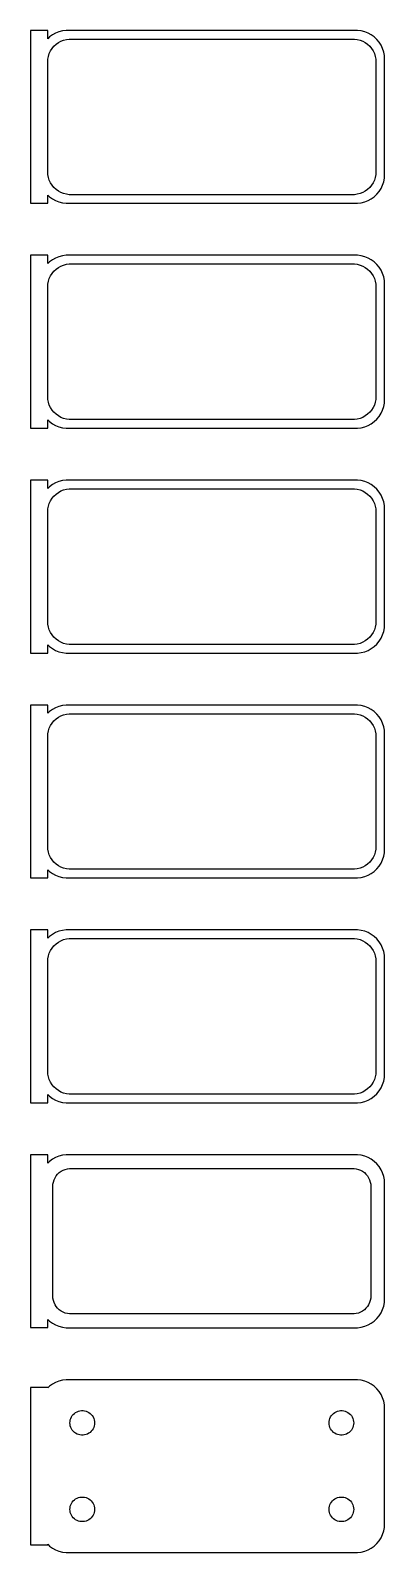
# Model space of a CAD drawing. Header units: metres. Extents: x -32 to 30, y 570 to 1146.
# Drawn here: x -31.5 to 30, y 570 to 834 of the extents above; entities that cross this region are included whole.
import ezdxf

# ---------------------------------------------------------------- set-up
doc = ezdxf.new("R2010")
doc.units = ezdxf.units.M

msp = doc.modelspace()

# ---------------------------------------------------------------- linework, layer by layer
for p, q in [((-28.5, 833.99), (-31.5, 833.99)), ((-31.5, 833.99), (-31.5, 804.01)), ((-28.5, 832.559), (-28.5, 833.99)), ((-28.1871, 832.853), (-28.5, 832.559)), ((-27.6791, 833.222), (-28.1871, 832.853)), ((-27.1289, 833.524), (-27.6791, 833.222)), ((-27.4159, 831.238), (-27.0497, 831.582)), ((-26.5451, 833.755), (-27.1289, 833.524)), ((-27.0497, 831.582), (-26.6433, 831.877)), ((-26.6433, 831.877), (-26.2031, 832.119)), ((-25.9369, 833.911), (-26.5451, 833.755)), ((-26.2031, 832.119), (-25.7361, 832.304)), ((-25.3139, 833.99), (-25.9369, 833.911)), ((-25.7361, 832.304), (-25.2495, 832.429)), ((25.3139, 833.99), (-25.3139, 833.99)), ((-25.2495, 832.429), (-24.7512, 832.492)), ((-24.7512, 832.492), (24.7512, 832.492)), ((24.7512, 832.492), (25.2495, 832.429)), ((25.2495, 832.429), (25.7361, 832.304)), ((25.9369, 833.911), (25.3139, 833.99)), ((25.7361, 832.304), (26.2031, 832.119)), ((26.5451, 833.755), (25.9369, 833.911)), ((26.2031, 832.119), (26.6433, 831.877)), ((27.1289, 833.524), (26.5451, 833.755)), ((26.6433, 831.877), (27.0497, 831.582)), ((27.0497, 831.582), (27.4159, 831.238)), ((27.6791, 833.222), (27.1289, 833.524)), ((28.1871, 832.853), (27.6791, 833.222)), ((28.6448, 832.423), (28.1871, 832.853)), ((29.0451, 831.939), (28.6448, 832.423)), ((29.3815, 831.409), (29.0451, 831.939)), ((-28.5, 828.5), (-28.4684, 829.001)), ((-28.4684, 829.001), (-28.3743, 829.495)), ((-28.3743, 829.495), (-28.2191, 829.972)), ((-28.2191, 829.972), (-28.0052, 830.427)), ((-28.0052, 830.427), (-27.7361, 830.851)), ((-27.7361, 830.851), (-27.4159, 831.238)), ((27.4159, 831.238), (27.7361, 830.851)), ((27.7361, 830.851), (28.0052, 830.427)), ((28.0052, 830.427), (28.2191, 829.972)), ((28.2191, 829.972), (28.3743, 829.495)), ((28.3743, 829.495), (28.4684, 829.001)), ((28.4684, 829.001), (28.5, 828.5)), ((29.6489, 830.841), (29.3815, 831.409)), ((29.8429, 830.243), (29.6489, 830.841)), ((29.9606, 829.627), (29.8429, 830.243)), ((30, 829), (29.9606, 829.627)), ((30, 809), (30, 829)), ((-28.5, 809.5), (-28.5, 828.5)), ((28.5, 828.5), (28.5, 809.5)), ((-28.4684, 808.999), (-28.5, 809.5)), ((-28.3743, 808.505), (-28.4684, 808.999)), ((-28.2191, 808.028), (-28.3743, 808.505)), ((-28.0052, 807.573), (-28.2191, 808.028)), ((28.2191, 808.028), (28.0052, 807.573)), ((28.3743, 808.505), (28.2191, 808.028)), ((28.4684, 808.999), (28.3743, 808.505)), ((28.5, 809.5), (28.4684, 808.999)), ((29.8429, 807.757), (29.9606, 808.373)), ((29.9606, 808.373), (30, 809)), ((-28.5, 805.441), (-28.1871, 805.147)), ((-28.5, 804.01), (-28.5, 805.441)), ((-28.1871, 805.147), (-27.6791, 804.778)), ((-27.7361, 807.149), (-28.0052, 807.573)), ((-27.4159, 806.762), (-27.7361, 807.149)), ((-27.0497, 806.418), (-27.4159, 806.762)), ((-26.6433, 806.123), (-27.0497, 806.418)), ((-26.2031, 805.881), (-26.6433, 806.123)), ((-25.7361, 805.696), (-26.2031, 805.881)), ((-25.2495, 805.571), (-25.7361, 805.696)), ((-24.7512, 805.508), (-25.2495, 805.571)), ((24.7512, 805.508), (-24.7512, 805.508)), ((25.2495, 805.571), (24.7512, 805.508)), ((25.7361, 805.696), (25.2495, 805.571)), ((26.2031, 805.881), (25.7361, 805.696)), ((26.6433, 806.123), (26.2031, 805.881)), ((27.0497, 806.418), (26.6433, 806.123)), ((27.4159, 806.762), (27.0497, 806.418)), ((27.7361, 807.149), (27.4159, 806.762)), ((27.6791, 804.778), (28.1871, 805.147)), ((28.0052, 807.573), (27.7361, 807.149)), ((28.1871, 805.147), (28.6448, 805.577)), ((28.6448, 805.577), (29.0451, 806.061)), ((29.0451, 806.061), (29.3815, 806.591)), ((29.3815, 806.591), (29.6489, 807.159)), ((29.6489, 807.159), (29.8429, 807.757)), ((-31.5, 804.01), (-28.5, 804.01)), ((-27.6791, 804.778), (-27.1289, 804.476)), ((-27.1289, 804.476), (-26.5451, 804.245)), ((-26.5451, 804.245), (-25.9369, 804.089)), ((-25.9369, 804.089), (-25.3139, 804.01)), ((-25.3139, 804.01), (25.3139, 804.01)), ((25.3139, 804.01), (25.9369, 804.089)), ((25.9369, 804.089), (26.5451, 804.245)), ((26.5451, 804.245), (27.1289, 804.476)), ((27.1289, 804.476), (27.6791, 804.778)), ((-28.5, 794.99), (-31.5, 794.99)), ((-31.5, 794.99), (-31.5, 765.01)), ((-28.5, 793.559), (-28.5, 794.99)), ((-26.5451, 794.755), (-27.1289, 794.524)), ((-25.9369, 794.911), (-26.5451, 794.755)), ((-25.3139, 794.99), (-25.9369, 794.911)), ((25.3139, 794.99), (-25.3139, 794.99)), ((25.9369, 794.911), (25.3139, 794.99)), ((26.5451, 794.755), (25.9369, 794.911)), ((27.1289, 794.524), (26.5451, 794.755)), ((-28.1871, 793.853), (-28.5, 793.559)), ((-27.6791, 794.222), (-28.1871, 793.853)), ((-27.7361, 791.851), (-27.4159, 792.238)), ((-27.1289, 794.524), (-27.6791, 794.222)), ((-27.4159, 792.238), (-27.0497, 792.582)), ((-27.0497, 792.582), (-26.6433, 792.877)), ((-26.6433, 792.877), (-26.2031, 793.119)), ((-26.2031, 793.119), (-25.7361, 793.304)), ((-25.7361, 793.304), (-25.2495, 793.429)), ((-25.2495, 793.429), (-24.7512, 793.492)), ((-24.7512, 793.492), (24.7512, 793.492)), ((24.7512, 793.492), (25.2495, 793.429)), ((25.2495, 793.429), (25.7361, 793.304)), ((25.7361, 793.304), (26.2031, 793.119)), ((26.2031, 793.119), (26.6433, 792.877)), ((26.6433, 792.877), (27.0497, 792.582)), ((27.0497, 792.582), (27.4159, 792.238)), ((27.6791, 794.222), (27.1289, 794.524)), ((27.4159, 792.238), (27.7361, 791.851)), ((28.1871, 793.853), (27.6791, 794.222)), ((28.6448, 793.423), (28.1871, 793.853)), ((29.0451, 792.939), (28.6448, 793.423)), ((29.3815, 792.409), (29.0451, 792.939)), ((29.6489, 791.841), (29.3815, 792.409)), ((-28.5, 789.5), (-28.4684, 790.001)), ((-28.5, 770.5), (-28.5, 789.5)), ((-28.4684, 790.001), (-28.3743, 790.495)), ((-28.3743, 790.495), (-28.2191, 790.972)), ((-28.2191, 790.972), (-28.0052, 791.427)), ((-28.0052, 791.427), (-27.7361, 791.851)), ((27.7361, 791.851), (28.0052, 791.427)), ((28.0052, 791.427), (28.2191, 790.972)), ((28.2191, 790.972), (28.3743, 790.495)), ((28.3743, 790.495), (28.4684, 790.001)), ((28.4684, 790.001), (28.5, 789.5)), ((28.5, 789.5), (28.5, 770.5)), ((29.8429, 791.243), (29.6489, 791.841)), ((29.9606, 790.627), (29.8429, 791.243)), ((30, 790), (29.9606, 790.627)), ((30, 770), (30, 790)), ((-28.4684, 769.999), (-28.5, 770.5)), ((-28.3743, 769.505), (-28.4684, 769.999)), ((-28.2191, 769.028), (-28.3743, 769.505)), ((-28.0052, 768.573), (-28.2191, 769.028)), ((-27.7361, 768.149), (-28.0052, 768.573)), ((28.0052, 768.573), (27.7361, 768.149)), ((28.2191, 769.028), (28.0052, 768.573)), ((28.3743, 769.505), (28.2191, 769.028)), ((28.4684, 769.999), (28.3743, 769.505)), ((28.5, 770.5), (28.4684, 769.999)), ((29.6489, 768.159), (29.8429, 768.757)), ((29.8429, 768.757), (29.9606, 769.373)), ((29.9606, 769.373), (30, 770)), ((-28.5, 766.441), (-28.1871, 766.147)), ((-28.5, 765.01), (-28.5, 766.441)), ((-28.1871, 766.147), (-27.6791, 765.778)), ((-27.4159, 767.762), (-27.7361, 768.149)), ((-27.6791, 765.778), (-27.1289, 765.476)), ((-27.0497, 767.418), (-27.4159, 767.762)), ((-26.6433, 767.123), (-27.0497, 767.418)), ((-26.2031, 766.881), (-26.6433, 767.123)), ((-25.7361, 766.696), (-26.2031, 766.881)), ((-25.2495, 766.571), (-25.7361, 766.696)), ((-24.7512, 766.508), (-25.2495, 766.571)), ((24.7512, 766.508), (-24.7512, 766.508)), ((25.2495, 766.571), (24.7512, 766.508)), ((25.7361, 766.696), (25.2495, 766.571)), ((26.2031, 766.881), (25.7361, 766.696)), ((26.6433, 767.123), (26.2031, 766.881)), ((27.0497, 767.418), (26.6433, 767.123)), ((27.4159, 767.762), (27.0497, 767.418)), ((27.1289, 765.476), (27.6791, 765.778)), ((27.7361, 768.149), (27.4159, 767.762)), ((27.6791, 765.778), (28.1871, 766.147)), ((28.1871, 766.147), (28.6448, 766.577)), ((28.6448, 766.577), (29.0451, 767.061)), ((29.0451, 767.061), (29.3815, 767.591)), ((29.3815, 767.591), (29.6489, 768.159)), ((-31.5, 765.01), (-28.5, 765.01)), ((-27.1289, 765.476), (-26.5451, 765.245)), ((-26.5451, 765.245), (-25.9369, 765.089)), ((-25.9369, 765.089), (-25.3139, 765.01)), ((-25.3139, 765.01), (25.3139, 765.01)), ((25.3139, 765.01), (25.9369, 765.089)), ((25.9369, 765.089), (26.5451, 765.245)), ((26.5451, 765.245), (27.1289, 765.476)), ((-28.5, 755.99), (-31.5, 755.99)), ((-31.5, 755.99), (-31.5, 726.01)), ((-28.5, 754.559), (-28.5, 755.99)), ((-27.6791, 755.222), (-28.1871, 754.853)), ((-27.1289, 755.524), (-27.6791, 755.222)), ((-26.5451, 755.755), (-27.1289, 755.524)), ((-25.9369, 755.911), (-26.5451, 755.755)), ((-25.3139, 755.99), (-25.9369, 755.911)), ((25.3139, 755.99), (-25.3139, 755.99)), ((25.9369, 755.911), (25.3139, 755.99)), ((26.5451, 755.755), (25.9369, 755.911)), ((27.1289, 755.524), (26.5451, 755.755)), ((27.6791, 755.222), (27.1289, 755.524)), ((28.1871, 754.853), (27.6791, 755.222)), ((-28.1871, 754.853), (-28.5, 754.559)), ((-28.2191, 751.972), (-28.0052, 752.427)), ((-28.0052, 752.427), (-27.7361, 752.851)), ((-27.7361, 752.851), (-27.4159, 753.238)), ((-27.4159, 753.238), (-27.0497, 753.582)), ((-27.0497, 753.582), (-26.6433, 753.877)), ((-26.6433, 753.877), (-26.2031, 754.119)), ((-26.2031, 754.119), (-25.7361, 754.304)), ((-25.7361, 754.304), (-25.2495, 754.429)), ((-25.2495, 754.429), (-24.7512, 754.492)), ((-24.7512, 754.492), (24.7512, 754.492)), ((24.7512, 754.492), (25.2495, 754.429)), ((25.2495, 754.429), (25.7361, 754.304)), ((25.7361, 754.304), (26.2031, 754.119)), ((26.2031, 754.119), (26.6433, 753.877)), ((26.6433, 753.877), (27.0497, 753.582)), ((27.0497, 753.582), (27.4159, 753.238)), ((27.4159, 753.238), (27.7361, 752.851)), ((27.7361, 752.851), (28.0052, 752.427)), ((28.0052, 752.427), (28.2191, 751.972)), ((28.6448, 754.423), (28.1871, 754.853)), ((29.0451, 753.939), (28.6448, 754.423)), ((29.3815, 753.409), (29.0451, 753.939)), ((29.6489, 752.841), (29.3815, 753.409)), ((29.8429, 752.243), (29.6489, 752.841)), ((-28.5, 750.5), (-28.4684, 751.001)), ((-28.5, 731.5), (-28.5, 750.5)), ((-28.4684, 751.001), (-28.3743, 751.495)), ((-28.3743, 751.495), (-28.2191, 751.972)), ((28.2191, 751.972), (28.3743, 751.495)), ((28.3743, 751.495), (28.4684, 751.001)), ((28.4684, 751.001), (28.5, 750.5)), ((28.5, 750.5), (28.5, 731.5)), ((29.9606, 751.627), (29.8429, 752.243)), ((30, 751), (29.9606, 751.627)), ((30, 731), (30, 751)), ((-28.4684, 730.999), (-28.5, 731.5)), ((28.5, 731.5), (28.4684, 730.999)), ((-28.3743, 730.505), (-28.4684, 730.999)), ((-28.2191, 730.028), (-28.3743, 730.505)), ((-28.0052, 729.573), (-28.2191, 730.028)), ((-27.7361, 729.149), (-28.0052, 729.573)), ((-27.4159, 728.762), (-27.7361, 729.149)), ((-27.0497, 728.418), (-27.4159, 728.762)), ((27.4159, 728.762), (27.0497, 728.418)), ((27.7361, 729.149), (27.4159, 728.762)), ((28.0052, 729.573), (27.7361, 729.149)), ((28.2191, 730.028), (28.0052, 729.573)), ((28.3743, 730.505), (28.2191, 730.028)), ((28.4684, 730.999), (28.3743, 730.505)), ((29.0451, 728.061), (29.3815, 728.591)), ((29.3815, 728.591), (29.6489, 729.159)), ((29.6489, 729.159), (29.8429, 729.757)), ((29.8429, 729.757), (29.9606, 730.373)), ((29.9606, 730.373), (30, 731)), ((-31.5, 726.01), (-28.5, 726.01)), ((-28.5, 727.441), (-28.1871, 727.147)), ((-28.5, 726.01), (-28.5, 727.441)), ((-28.1871, 727.147), (-27.6791, 726.778)), ((-27.6791, 726.778), (-27.1289, 726.476)), ((-27.1289, 726.476), (-26.5451, 726.245)), ((-26.6433, 728.123), (-27.0497, 728.418)), ((-26.2031, 727.881), (-26.6433, 728.123)), ((-26.5451, 726.245), (-25.9369, 726.089)), ((-25.7361, 727.696), (-26.2031, 727.881)), ((-25.9369, 726.089), (-25.3139, 726.01)), ((-25.2495, 727.571), (-25.7361, 727.696)), ((-25.3139, 726.01), (25.3139, 726.01)), ((-24.7512, 727.508), (-25.2495, 727.571)), ((24.7512, 727.508), (-24.7512, 727.508)), ((25.2495, 727.571), (24.7512, 727.508)), ((25.7361, 727.696), (25.2495, 727.571)), ((25.3139, 726.01), (25.9369, 726.089)), ((26.2031, 727.881), (25.7361, 727.696)), ((25.9369, 726.089), (26.5451, 726.245)), ((26.6433, 728.123), (26.2031, 727.881)), ((26.5451, 726.245), (27.1289, 726.476)), ((27.0497, 728.418), (26.6433, 728.123)), ((27.1289, 726.476), (27.6791, 726.778)), ((27.6791, 726.778), (28.1871, 727.147)), ((28.1871, 727.147), (28.6448, 727.577)), ((28.6448, 727.577), (29.0451, 728.061)), ((-28.5, 716.99), (-31.5, 716.99)), ((-31.5, 716.99), (-31.5, 687.01)), ((-28.5, 715.559), (-28.5, 716.99)), ((-28.1871, 715.853), (-28.5, 715.559)), ((-27.6791, 716.222), (-28.1871, 715.853)), ((-27.1289, 716.524), (-27.6791, 716.222)), ((-26.5451, 716.755), (-27.1289, 716.524)), ((-25.9369, 716.911), (-26.5451, 716.755)), ((-25.3139, 716.99), (-25.9369, 716.911)), ((-25.7361, 715.304), (-25.2495, 715.429)), ((25.3139, 716.99), (-25.3139, 716.99)), ((-25.2495, 715.429), (-24.7512, 715.492)), ((-24.7512, 715.492), (24.7512, 715.492)), ((24.7512, 715.492), (25.2495, 715.429)), ((25.2495, 715.429), (25.7361, 715.304)), ((25.9369, 716.911), (25.3139, 716.99)), ((26.5451, 716.755), (25.9369, 716.911)), ((27.1289, 716.524), (26.5451, 716.755)), ((27.6791, 716.222), (27.1289, 716.524)), ((28.1871, 715.853), (27.6791, 716.222)), ((28.6448, 715.423), (28.1871, 715.853)), ((29.0451, 714.939), (28.6448, 715.423)), ((-28.3743, 712.495), (-28.2191, 712.972)), ((-28.2191, 712.972), (-28.0052, 713.427)), ((-28.0052, 713.427), (-27.7361, 713.851)), ((-27.7361, 713.851), (-27.4159, 714.238)), ((-27.4159, 714.238), (-27.0497, 714.582)), ((-27.0497, 714.582), (-26.6433, 714.877)), ((-26.6433, 714.877), (-26.2031, 715.119)), ((-26.2031, 715.119), (-25.7361, 715.304)), ((25.7361, 715.304), (26.2031, 715.119)), ((26.2031, 715.119), (26.6433, 714.877)), ((26.6433, 714.877), (27.0497, 714.582)), ((27.0497, 714.582), (27.4159, 714.238)), ((27.4159, 714.238), (27.7361, 713.851)), ((27.7361, 713.851), (28.0052, 713.427)), ((28.0052, 713.427), (28.2191, 712.972)), ((28.2191, 712.972), (28.3743, 712.495)), ((29.3815, 714.409), (29.0451, 714.939)), ((29.6489, 713.841), (29.3815, 714.409)), ((29.8429, 713.243), (29.6489, 713.841)), ((29.9606, 712.627), (29.8429, 713.243)), ((-28.5, 711.5), (-28.4684, 712.001)), ((-28.5, 692.5), (-28.5, 711.5)), ((-28.4684, 712.001), (-28.3743, 712.495)), ((28.3743, 712.495), (28.4684, 712.001)), ((28.4684, 712.001), (28.5, 711.5)), ((28.5, 711.5), (28.5, 692.5)), ((30, 712), (29.9606, 712.627)), ((30, 692), (30, 712)), ((-28.4684, 691.999), (-28.5, 692.5)), ((-28.3743, 691.505), (-28.4684, 691.999)), ((28.4684, 691.999), (28.3743, 691.505)), ((28.5, 692.5), (28.4684, 691.999)), ((29.9606, 691.373), (30, 692)), ((-28.2191, 691.028), (-28.3743, 691.505)), ((-28.0052, 690.573), (-28.2191, 691.028)), ((-27.7361, 690.149), (-28.0052, 690.573)), ((-27.4159, 689.762), (-27.7361, 690.149)), ((-27.0497, 689.418), (-27.4159, 689.762)), ((-26.6433, 689.123), (-27.0497, 689.418)), ((-26.2031, 688.881), (-26.6433, 689.123)), ((26.6433, 689.123), (26.2031, 688.881)), ((27.0497, 689.418), (26.6433, 689.123)), ((27.4159, 689.762), (27.0497, 689.418)), ((27.7361, 690.149), (27.4159, 689.762)), ((28.0052, 690.573), (27.7361, 690.149)), ((28.2191, 691.028), (28.0052, 690.573)), ((28.3743, 691.505), (28.2191, 691.028)), ((28.6448, 688.577), (29.0451, 689.061)), ((29.0451, 689.061), (29.3815, 689.591)), ((29.3815, 689.591), (29.6489, 690.159)), ((29.6489, 690.159), (29.8429, 690.757)), ((29.8429, 690.757), (29.9606, 691.373)), ((-31.5, 687.01), (-28.5, 687.01)), ((-28.5, 688.441), (-28.1871, 688.147)), ((-28.5, 687.01), (-28.5, 688.441)), ((-28.1871, 688.147), (-27.6791, 687.778)), ((-27.6791, 687.778), (-27.1289, 687.476)), ((-27.1289, 687.476), (-26.5451, 687.245)), ((-26.5451, 687.245), (-25.9369, 687.089)), ((-25.7361, 688.696), (-26.2031, 688.881)), ((-25.9369, 687.089), (-25.3139, 687.01)), ((-25.2495, 688.571), (-25.7361, 688.696)), ((-25.3139, 687.01), (25.3139, 687.01)), ((-24.7512, 688.508), (-25.2495, 688.571)), ((24.7512, 688.508), (-24.7512, 688.508)), ((25.2495, 688.571), (24.7512, 688.508)), ((25.7361, 688.696), (25.2495, 688.571)), ((25.3139, 687.01), (25.9369, 687.089)), ((26.2031, 688.881), (25.7361, 688.696)), ((25.9369, 687.089), (26.5451, 687.245)), ((26.5451, 687.245), (27.1289, 687.476)), ((27.1289, 687.476), (27.6791, 687.778)), ((27.6791, 687.778), (28.1871, 688.147)), ((28.1871, 688.147), (28.6448, 688.577)), ((-28.5, 677.99), (-31.5, 677.99)), ((-31.5, 677.99), (-31.5, 648.01)), ((-28.5, 676.559), (-28.5, 677.99)), ((-28.1871, 676.853), (-28.5, 676.559)), ((-27.6791, 677.222), (-28.1871, 676.853)), ((-27.1289, 677.524), (-27.6791, 677.222)), ((-26.5451, 677.755), (-27.1289, 677.524)), ((-27.0497, 675.582), (-26.6433, 675.877)), ((-26.6433, 675.877), (-26.2031, 676.119)), ((-25.9369, 677.911), (-26.5451, 677.755)), ((-26.2031, 676.119), (-25.7361, 676.304)), ((-25.3139, 677.99), (-25.9369, 677.911)), ((-25.7361, 676.304), (-25.2495, 676.429)), ((25.3139, 677.99), (-25.3139, 677.99)), ((-25.2495, 676.429), (-24.7512, 676.492)), ((-24.7512, 676.492), (24.7512, 676.492)), ((24.7512, 676.492), (25.2495, 676.429)), ((25.2495, 676.429), (25.7361, 676.304)), ((25.9369, 677.911), (25.3139, 677.99)), ((25.7361, 676.304), (26.2031, 676.119)), ((26.5451, 677.755), (25.9369, 677.911)), ((26.2031, 676.119), (26.6433, 675.877)), ((27.1289, 677.524), (26.5451, 677.755)), ((26.6433, 675.877), (27.0497, 675.582)), ((27.6791, 677.222), (27.1289, 677.524)), ((28.1871, 676.853), (27.6791, 677.222)), ((28.6448, 676.423), (28.1871, 676.853)), ((29.0451, 675.939), (28.6448, 676.423)), ((29.3815, 675.409), (29.0451, 675.939)), ((-28.4684, 673.001), (-28.3743, 673.495)), ((-28.3743, 673.495), (-28.2191, 673.972)), ((-28.2191, 673.972), (-28.0052, 674.427)), ((-28.0052, 674.427), (-27.7361, 674.851)), ((-27.7361, 674.851), (-27.4159, 675.238)), ((-27.4159, 675.238), (-27.0497, 675.582)), ((27.0497, 675.582), (27.4159, 675.238)), ((27.4159, 675.238), (27.7361, 674.851)), ((27.7361, 674.851), (28.0052, 674.427)), ((28.0052, 674.427), (28.2191, 673.972)), ((28.2191, 673.972), (28.3743, 673.495)), ((28.3743, 673.495), (28.4684, 673.001)), ((29.6489, 674.841), (29.3815, 675.409)), ((29.8429, 674.243), (29.6489, 674.841)), ((29.9606, 673.627), (29.8429, 674.243)), ((30, 673), (29.9606, 673.627)), ((-28.5, 672.5), (-28.4684, 673.001)), ((-28.5, 653.5), (-28.5, 672.5)), ((28.4684, 673.001), (28.5, 672.5)), ((28.5, 672.5), (28.5, 653.5)), ((30, 653), (30, 673)), ((-28.4684, 652.999), (-28.5, 653.5)), ((-28.3743, 652.505), (-28.4684, 652.999)), ((-28.2191, 652.028), (-28.3743, 652.505)), ((28.3743, 652.505), (28.2191, 652.028)), ((28.4684, 652.999), (28.3743, 652.505)), ((28.5, 653.5), (28.4684, 652.999)), ((29.8429, 651.757), (29.9606, 652.373)), ((29.9606, 652.373), (30, 653)), ((-28.5, 649.441), (-28.1871, 649.147)), ((-28.5, 648.01), (-28.5, 649.441)), ((-28.0052, 651.573), (-28.2191, 652.028)), ((-27.7361, 651.149), (-28.0052, 651.573)), ((-27.4159, 650.762), (-27.7361, 651.149)), ((-27.0497, 650.418), (-27.4159, 650.762)), ((-26.6433, 650.123), (-27.0497, 650.418)), ((-26.2031, 649.881), (-26.6433, 650.123)), ((-25.7361, 649.696), (-26.2031, 649.881)), ((-25.2495, 649.571), (-25.7361, 649.696)), ((-24.7512, 649.508), (-25.2495, 649.571)), ((24.7512, 649.508), (-24.7512, 649.508)), ((25.2495, 649.571), (24.7512, 649.508)), ((25.7361, 649.696), (25.2495, 649.571)), ((26.2031, 649.881), (25.7361, 649.696)), ((26.6433, 650.123), (26.2031, 649.881)), ((27.0497, 650.418), (26.6433, 650.123)), ((27.4159, 650.762), (27.0497, 650.418)), ((27.7361, 651.149), (27.4159, 650.762)), ((28.0052, 651.573), (27.7361, 651.149)), ((28.2191, 652.028), (28.0052, 651.573)), ((28.1871, 649.147), (28.6448, 649.577)), ((28.6448, 649.577), (29.0451, 650.061)), ((29.0451, 650.061), (29.3815, 650.591)), ((29.3815, 650.591), (29.6489, 651.159)), ((29.6489, 651.159), (29.8429, 651.757)), ((-31.5, 648.01), (-28.5, 648.01)), ((-28.1871, 649.147), (-27.6791, 648.778)), ((-27.6791, 648.778), (-27.1289, 648.476)), ((-27.1289, 648.476), (-26.5451, 648.245)), ((-26.5451, 648.245), (-25.9369, 648.089)), ((-25.9369, 648.089), (-25.3139, 648.01)), ((-25.3139, 648.01), (25.3139, 648.01)), ((25.3139, 648.01), (25.9369, 648.089)), ((25.9369, 648.089), (26.5451, 648.245)), ((26.5451, 648.245), (27.1289, 648.476)), ((27.1289, 648.476), (27.6791, 648.778)), ((27.6791, 648.778), (28.1871, 649.147)), ((-28.5, 638.979), (-31.5, 638.979)), ((-31.5, 638.979), (-31.5, 609.021)), ((-28.5, 637.559), (-28.5, 638.979)), ((-25.9369, 638.911), (-26.5451, 638.755)), ((-25.3139, 638.99), (-25.9369, 638.911)), ((25.3139, 638.99), (-25.3139, 638.99)), ((25.9369, 638.911), (25.3139, 638.99)), ((26.5451, 638.755), (25.9369, 638.911)), ((-28.1871, 637.853), (-28.5, 637.559)), ((-27.6791, 638.222), (-28.1871, 637.853)), ((-27.1289, 638.524), (-27.6791, 638.222)), ((-26.5451, 638.755), (-27.1289, 638.524)), ((-26.168, 636.128), (-25.8254, 636.317)), ((-25.8254, 636.317), (-25.4619, 636.461)), ((-25.4619, 636.461), (-25.0833, 636.558)), ((-25.0833, 636.558), (-24.6954, 636.607)), ((-24.6954, 636.607), (24.6954, 636.607)), ((24.6954, 636.607), (25.0833, 636.558)), ((25.0833, 636.558), (25.4619, 636.461)), ((25.4619, 636.461), (25.8254, 636.317)), ((25.8254, 636.317), (26.168, 636.128)), ((27.1289, 638.524), (26.5451, 638.755)), ((27.6791, 638.222), (27.1289, 638.524)), ((28.1871, 637.853), (27.6791, 638.222)), ((28.6448, 637.423), (28.1871, 637.853)), ((29.0451, 636.939), (28.6448, 637.423)), ((29.3815, 636.409), (29.0451, 636.939)), ((29.6489, 635.841), (29.3815, 636.409)), ((-27.6129, 633.5), (-27.5884, 633.89)), ((-27.5884, 633.89), (-27.5151, 634.274)), ((-27.5151, 634.274), (-27.3943, 634.646)), ((-27.3943, 634.646), (-27.2279, 635)), ((-27.2279, 635), (-27.0184, 635.33)), ((-27.0184, 635.33), (-26.7692, 635.631)), ((-26.7692, 635.631), (-26.4842, 635.899)), ((-26.4842, 635.899), (-26.168, 636.128)), ((26.168, 636.128), (26.4842, 635.899)), ((26.4842, 635.899), (26.7692, 635.631)), ((26.7692, 635.631), (27.0184, 635.33)), ((27.0184, 635.33), (27.2279, 635)), ((27.2279, 635), (27.3943, 634.646)), ((27.3943, 634.646), (27.5151, 634.274)), ((27.5151, 634.274), (27.5884, 633.89)), ((27.5884, 633.89), (27.6129, 633.5)), ((29.8429, 635.243), (29.6489, 635.841)), ((29.9606, 634.627), (29.8429, 635.243)), ((30, 634), (29.9606, 634.627)), ((30, 614), (30, 634)), ((-27.6129, 614.5), (-27.6129, 633.5)), ((27.6129, 633.5), (27.6129, 614.5)), ((-27.5884, 614.11), (-27.6129, 614.5)), ((-27.5151, 613.726), (-27.5884, 614.11)), ((-27.3943, 613.354), (-27.5151, 613.726)), ((-27.2279, 613), (-27.3943, 613.354)), ((-27.0184, 612.67), (-27.2279, 613)), ((-26.7692, 612.369), (-27.0184, 612.67)), ((27.0184, 612.67), (26.7692, 612.369)), ((27.2279, 613), (27.0184, 612.67)), ((27.3943, 613.354), (27.2279, 613)), ((27.5151, 613.726), (27.3943, 613.354)), ((27.5884, 614.11), (27.5151, 613.726)), ((27.6129, 614.5), (27.5884, 614.11)), ((29.6489, 612.159), (29.8429, 612.757)), ((29.8429, 612.757), (29.9606, 613.373)), ((29.9606, 613.373), (30, 614)), ((-28.5, 609.021), (-28.5, 610.441)), ((-28.5, 610.441), (-28.1871, 610.147)), ((-28.1871, 610.147), (-27.6791, 609.778)), ((-26.4842, 612.101), (-26.7692, 612.369)), ((-26.168, 611.872), (-26.4842, 612.101)), ((-25.8254, 611.683), (-26.168, 611.872)), ((-25.4619, 611.539), (-25.8254, 611.683)), ((-25.0833, 611.442), (-25.4619, 611.539)), ((-24.6954, 611.393), (-25.0833, 611.442)), ((24.6954, 611.393), (-24.6954, 611.393)), ((25.0833, 611.442), (24.6954, 611.393)), ((25.4619, 611.539), (25.0833, 611.442)), ((25.8254, 611.683), (25.4619, 611.539)), ((26.168, 611.872), (25.8254, 611.683)), ((26.4842, 612.101), (26.168, 611.872)), ((26.7692, 612.369), (26.4842, 612.101)), ((27.6791, 609.778), (28.1871, 610.147)), ((28.1871, 610.147), (28.6448, 610.577)), ((28.6448, 610.577), (29.0451, 611.061)), ((29.0451, 611.061), (29.3815, 611.591)), ((29.3815, 611.591), (29.6489, 612.159)), ((-31.5, 609.021), (-28.5, 609.021)), ((-27.6791, 609.778), (-27.1289, 609.476)), ((-27.1289, 609.476), (-26.5451, 609.245)), ((-26.5451, 609.245), (-25.9369, 609.089)), ((-25.9369, 609.089), (-25.3139, 609.01)), ((-25.3139, 609.01), (25.3139, 609.01)), ((25.3139, 609.01), (25.9369, 609.089)), ((25.9369, 609.089), (26.5451, 609.245)), ((26.5451, 609.245), (27.1289, 609.476)), ((27.1289, 609.476), (27.6791, 609.778)), ((-27.1289, 599.524), (-27.6791, 599.222)), ((-26.5451, 599.755), (-27.1289, 599.524)), ((-25.9369, 599.911), (-26.5451, 599.755)), ((-25.3139, 599.99), (-25.9369, 599.911)), ((25.3139, 599.99), (-25.3139, 599.99)), ((25.9369, 599.911), (25.3139, 599.99)), ((26.5451, 599.755), (25.9369, 599.911)), ((27.1289, 599.524), (26.5451, 599.755)), ((27.6791, 599.222), (27.1289, 599.524)), ((-28.5, 598.653), (-31.5, 598.653)), ((-31.5, 598.653), (-31.5, 571.347)), ((-28.1871, 598.853), (-28.5, 598.559)), ((-28.5, 598.559), (-28.5, 598.653)), ((-27.6791, 599.222), (-28.1871, 598.853)), ((28.1871, 598.853), (27.6791, 599.222)), ((28.6448, 598.423), (28.1871, 598.853)), ((29.0451, 597.939), (28.6448, 598.423)), ((29.3815, 597.409), (29.0451, 597.939)), ((29.6489, 596.841), (29.3815, 597.409)), ((29.8429, 596.243), (29.6489, 596.841)), ((-24.2275, 593.755), (-24.0565, 593.962)), ((-24.0565, 593.962), (-23.8611, 594.145)), ((-23.8611, 594.145), (-23.6441, 594.303)), ((-23.6441, 594.303), (-23.4091, 594.432)), ((-23.4091, 594.432), (-23.1598, 594.531)), ((-23.1598, 594.531), (-22.9001, 594.597)), ((-22.9001, 594.597), (-22.6341, 594.631)), ((-22.6341, 594.631), (-22.3659, 594.631)), ((-22.3659, 594.631), (-22.0999, 594.597)), ((-22.0999, 594.597), (-21.8401, 594.531)), ((-21.8401, 594.531), (-21.5908, 594.432)), ((-21.5908, 594.432), (-21.3559, 594.303)), ((-21.3559, 594.303), (-21.1389, 594.145)), ((-21.1389, 594.145), (-20.9434, 593.962)), ((-20.9434, 593.962), (-20.7725, 593.755)), ((20.7725, 593.755), (20.9434, 593.962)), ((20.9434, 593.962), (21.1389, 594.145)), ((21.1389, 594.145), (21.3559, 594.303)), ((21.3559, 594.303), (21.5908, 594.432)), ((21.5908, 594.432), (21.8401, 594.531)), ((21.8401, 594.531), (22.0999, 594.597)), ((22.0999, 594.597), (22.3659, 594.631)), ((22.3659, 594.631), (22.6341, 594.631)), ((22.6341, 594.631), (22.9001, 594.597)), ((22.9001, 594.597), (23.1598, 594.531)), ((23.1598, 594.531), (23.4091, 594.432)), ((23.4091, 594.432), (23.6441, 594.303)), ((23.6441, 594.303), (23.8611, 594.145)), ((23.8611, 594.145), (24.0565, 593.962)), ((24.0565, 593.962), (24.2275, 593.755)), ((29.9606, 595.627), (29.8429, 596.243)), ((30, 595), (29.9606, 595.627)), ((30, 575), (30, 595)), ((-24.6353, 592.5), (-24.6185, 592.768)), ((-24.6185, 592.232), (-24.6353, 592.5)), ((-24.6185, 592.768), (-24.5682, 593.031)), ((-24.5682, 591.969), (-24.6185, 592.232)), ((-24.5682, 593.031), (-24.4853, 593.286)), ((-24.4853, 591.714), (-24.5682, 591.969)), ((-24.4853, 593.286), (-24.3712, 593.529)), ((-24.3712, 591.471), (-24.4853, 591.714)), ((-24.3712, 593.529), (-24.2275, 593.755)), ((-24.2275, 591.245), (-24.3712, 591.471)), ((-20.7725, 593.755), (-20.6288, 593.529)), ((-20.6288, 591.471), (-20.7725, 591.245)), ((-20.6288, 593.529), (-20.5146, 593.286)), ((-20.5146, 591.714), (-20.6288, 591.471)), ((-20.5146, 593.286), (-20.4318, 593.031)), ((-20.4318, 591.969), (-20.5146, 591.714)), ((-20.4318, 593.031), (-20.3815, 592.768)), ((-20.3815, 592.232), (-20.4318, 591.969)), ((-20.3815, 592.768), (-20.3647, 592.5)), ((-20.3647, 592.5), (-20.3815, 592.232)), ((20.3647, 592.5), (20.3815, 592.768)), ((20.3815, 592.232), (20.3647, 592.5)), ((20.3815, 592.768), (20.4318, 593.031)), ((20.4318, 591.969), (20.3815, 592.232)), ((20.4318, 593.031), (20.5146, 593.286)), ((20.5146, 591.714), (20.4318, 591.969)), ((20.5146, 593.286), (20.6288, 593.529)), ((20.6288, 591.471), (20.5146, 591.714)), ((20.6288, 593.529), (20.7725, 593.755)), ((20.7725, 591.245), (20.6288, 591.471)), ((24.2275, 593.755), (24.3712, 593.529)), ((24.3712, 591.471), (24.2275, 591.245)), ((24.3712, 593.529), (24.4853, 593.286)), ((24.4853, 591.714), (24.3712, 591.471)), ((24.4853, 593.286), (24.5682, 593.031)), ((24.5682, 591.969), (24.4853, 591.714)), ((24.5682, 593.031), (24.6185, 592.768)), ((24.6185, 592.232), (24.5682, 591.969)), ((24.6185, 592.768), (24.6353, 592.5)), ((24.6353, 592.5), (24.6185, 592.232)), ((-24.0565, 591.038), (-24.2275, 591.245)), ((-23.8611, 590.855), (-24.0565, 591.038)), ((-23.6441, 590.697), (-23.8611, 590.855)), ((-23.4091, 590.568), (-23.6441, 590.697)), ((-23.1598, 590.469), (-23.4091, 590.568)), ((-22.9001, 590.403), (-23.1598, 590.469)), ((-22.6341, 590.369), (-22.9001, 590.403)), ((-22.3659, 590.369), (-22.6341, 590.369)), ((-22.0999, 590.403), (-22.3659, 590.369)), ((-21.8401, 590.469), (-22.0999, 590.403)), ((-21.5908, 590.568), (-21.8401, 590.469)), ((-21.3559, 590.697), (-21.5908, 590.568)), ((-21.1389, 590.855), (-21.3559, 590.697)), ((-20.9434, 591.038), (-21.1389, 590.855)), ((-20.7725, 591.245), (-20.9434, 591.038)), ((20.9434, 591.038), (20.7725, 591.245)), ((21.1389, 590.855), (20.9434, 591.038)), ((21.3559, 590.697), (21.1389, 590.855)), ((21.5908, 590.568), (21.3559, 590.697)), ((21.8401, 590.469), (21.5908, 590.568)), ((22.0999, 590.403), (21.8401, 590.469)), ((22.3659, 590.369), (22.0999, 590.403)), ((22.6341, 590.369), (22.3659, 590.369)), ((22.9001, 590.403), (22.6341, 590.369)), ((23.1598, 590.469), (22.9001, 590.403)), ((23.4091, 590.568), (23.1598, 590.469)), ((23.6441, 590.697), (23.4091, 590.568)), ((23.8611, 590.855), (23.6441, 590.697)), ((24.0565, 591.038), (23.8611, 590.855)), ((24.2275, 591.245), (24.0565, 591.038)), ((-24.5682, 578.031), (-24.4853, 578.286)), ((-24.4853, 578.286), (-24.3712, 578.529)), ((-24.3712, 578.529), (-24.2275, 578.755)), ((-24.2275, 578.755), (-24.0565, 578.962)), ((-24.0565, 578.962), (-23.8611, 579.145)), ((-23.8611, 579.145), (-23.6441, 579.303)), ((-23.6441, 579.303), (-23.4091, 579.432)), ((-23.4091, 579.432), (-23.1598, 579.531)), ((-23.1598, 579.531), (-22.9001, 579.597)), ((-22.9001, 579.597), (-22.6341, 579.631)), ((-22.6341, 579.631), (-22.3659, 579.631)), ((-22.3659, 579.631), (-22.0999, 579.597)), ((-22.0999, 579.597), (-21.8401, 579.531)), ((-21.8401, 579.531), (-21.5908, 579.432)), ((-21.5908, 579.432), (-21.3559, 579.303)), ((-21.3559, 579.303), (-21.1389, 579.145)), ((-21.1389, 579.145), (-20.9434, 578.962)), ((-20.9434, 578.962), (-20.7725, 578.755)), ((-20.7725, 578.755), (-20.6288, 578.529)), ((-20.6288, 578.529), (-20.5146, 578.286)), ((-20.5146, 578.286), (-20.4318, 578.031)), ((20.4318, 578.031), (20.5146, 578.286)), ((20.5146, 578.286), (20.6288, 578.529)), ((20.6288, 578.529), (20.7725, 578.755)), ((20.7725, 578.755), (20.9434, 578.962)), ((20.9434, 578.962), (21.1389, 579.145)), ((21.1389, 579.145), (21.3559, 579.303)), ((21.3559, 579.303), (21.5908, 579.432)), ((21.5908, 579.432), (21.8401, 579.531)), ((21.8401, 579.531), (22.0999, 579.597)), ((22.0999, 579.597), (22.3659, 579.631)), ((22.3659, 579.631), (22.6341, 579.631)), ((22.6341, 579.631), (22.9001, 579.597)), ((22.9001, 579.597), (23.1598, 579.531)), ((23.1598, 579.531), (23.4091, 579.432)), ((23.4091, 579.432), (23.6441, 579.303)), ((23.6441, 579.303), (23.8611, 579.145)), ((23.8611, 579.145), (24.0565, 578.962)), ((24.0565, 578.962), (24.2275, 578.755)), ((24.2275, 578.755), (24.3712, 578.529)), ((24.3712, 578.529), (24.4853, 578.286)), ((24.4853, 578.286), (24.5682, 578.031)), ((-24.6353, 577.5), (-24.6185, 577.768)), ((-24.6185, 577.232), (-24.6353, 577.5)), ((-24.6185, 577.768), (-24.5682, 578.031)), ((-24.5682, 576.969), (-24.6185, 577.232)), ((-24.4853, 576.714), (-24.5682, 576.969)), ((-24.3712, 576.471), (-24.4853, 576.714)), ((-24.2275, 576.245), (-24.3712, 576.471)), ((-24.0565, 576.038), (-24.2275, 576.245)), ((-23.8611, 575.855), (-24.0565, 576.038)), ((-23.6441, 575.697), (-23.8611, 575.855)), ((-23.4091, 575.568), (-23.6441, 575.697)), ((-23.1598, 575.469), (-23.4091, 575.568)), ((-21.5908, 575.568), (-21.8401, 575.469)), ((-21.3559, 575.697), (-21.5908, 575.568)), ((-21.1389, 575.855), (-21.3559, 575.697)), ((-20.9434, 576.038), (-21.1389, 575.855)), ((-20.7725, 576.245), (-20.9434, 576.038)), ((-20.6288, 576.471), (-20.7725, 576.245)), ((-20.5146, 576.714), (-20.6288, 576.471)), ((-20.4318, 576.969), (-20.5146, 576.714)), ((-20.4318, 578.031), (-20.3815, 577.768)), ((-20.3815, 577.232), (-20.4318, 576.969)), ((-20.3815, 577.768), (-20.3647, 577.5)), ((-20.3647, 577.5), (-20.3815, 577.232)), ((20.3647, 577.5), (20.3815, 577.768)), ((20.3815, 577.232), (20.3647, 577.5)), ((20.3815, 577.768), (20.4318, 578.031)), ((20.4318, 576.969), (20.3815, 577.232)), ((20.5146, 576.714), (20.4318, 576.969)), ((20.6288, 576.471), (20.5146, 576.714)), ((20.7725, 576.245), (20.6288, 576.471)), ((20.9434, 576.038), (20.7725, 576.245)), ((21.1389, 575.855), (20.9434, 576.038)), ((21.3559, 575.697), (21.1389, 575.855)), ((21.5908, 575.568), (21.3559, 575.697)), ((21.8401, 575.469), (21.5908, 575.568)), ((23.4091, 575.568), (23.1598, 575.469)), ((23.6441, 575.697), (23.4091, 575.568)), ((23.8611, 575.855), (23.6441, 575.697)), ((24.0565, 576.038), (23.8611, 575.855)), ((24.2275, 576.245), (24.0565, 576.038)), ((24.3712, 576.471), (24.2275, 576.245)), ((24.4853, 576.714), (24.3712, 576.471)), ((24.5682, 576.969), (24.4853, 576.714)), ((24.5682, 578.031), (24.6185, 577.768)), ((24.6185, 577.232), (24.5682, 576.969)), ((24.6185, 577.768), (24.6353, 577.5)), ((24.6353, 577.5), (24.6185, 577.232)), ((-22.9001, 575.403), (-23.1598, 575.469)), ((-22.6341, 575.369), (-22.9001, 575.403)), ((-22.3659, 575.369), (-22.6341, 575.369)), ((-22.0999, 575.403), (-22.3659, 575.369)), ((-21.8401, 575.469), (-22.0999, 575.403)), ((22.0999, 575.403), (21.8401, 575.469)), ((22.3659, 575.369), (22.0999, 575.403)), ((22.6341, 575.369), (22.3659, 575.369)), ((22.9001, 575.403), (22.6341, 575.369)), ((23.1598, 575.469), (22.9001, 575.403)), ((29.3815, 572.591), (29.6489, 573.159)), ((29.6489, 573.159), (29.8429, 573.757)), ((29.8429, 573.757), (29.9606, 574.373)), ((29.9606, 574.373), (30, 575)), ((-31.5, 571.347), (-28.5, 571.347)), ((-28.5, 571.347), (-28.5, 571.441)), ((-28.5, 571.441), (-28.1871, 571.147)), ((-28.1871, 571.147), (-27.6791, 570.778)), ((-27.6791, 570.778), (-27.1289, 570.476)), ((-27.1289, 570.476), (-26.5451, 570.245)), ((-26.5451, 570.245), (-25.9369, 570.089)), ((25.9369, 570.089), (26.5451, 570.245)), ((26.5451, 570.245), (27.1289, 570.476)), ((27.1289, 570.476), (27.6791, 570.778)), ((27.6791, 570.778), (28.1871, 571.147)), ((28.1871, 571.147), (28.6448, 571.577)), ((28.6448, 571.577), (29.0451, 572.061)), ((29.0451, 572.061), (29.3815, 572.591)), ((-25.9369, 570.089), (-25.3139, 570.01)), ((-25.3139, 570.01), (25.3139, 570.01)), ((25.3139, 570.01), (25.9369, 570.089))]:
    msp.add_line(p, q)

doc.saveas('drawing.dxf')
